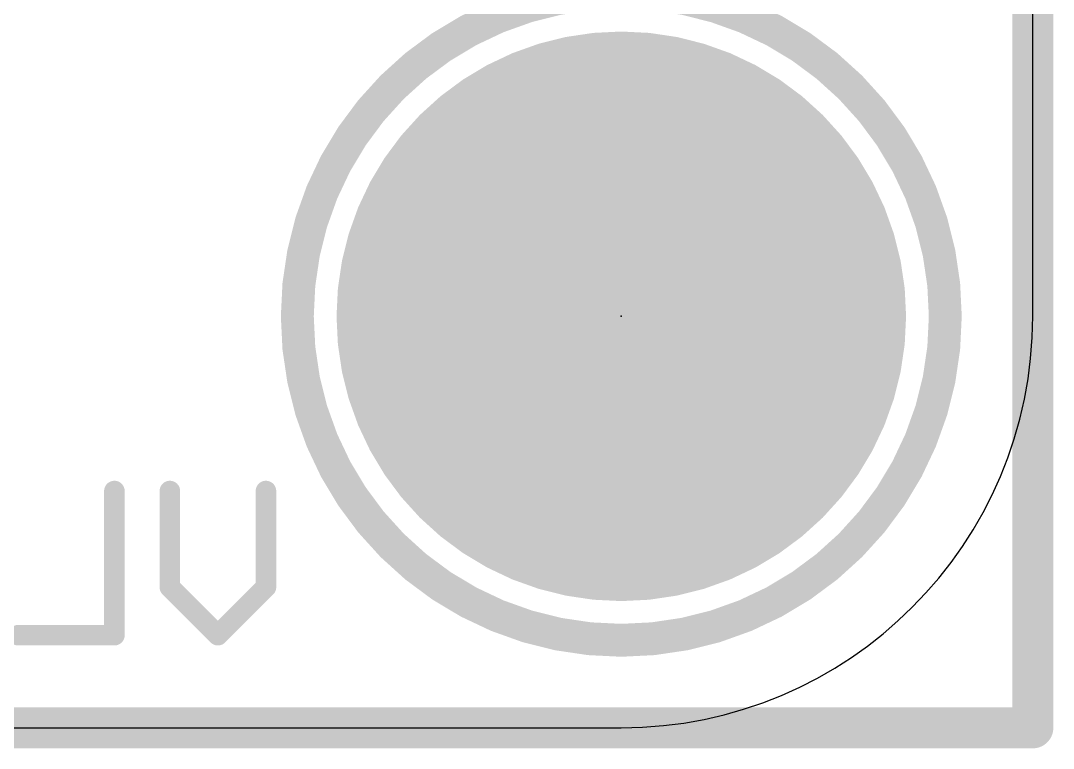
# Model space of a CAD drawing. Extents: x -0.1 to 25.5, y -0.1 to 17.9.
# Drawn here: x 19.15 to 25.53, y -0.13 to 4.37 of the extents above; entities that cross this region are included whole.
import ezdxf

# ---------------------------------------------------------------- set-up
doc = ezdxf.new("R2010")
doc.units = 0
for name, color, linetype in [('1', 12, 'CONTINUOUS'), ('16', 5, 'CONTINUOUS'), ('17', 110, 'CONTINUOUS'), ('20', 53, 'CONTINUOUS'), ('21', 40, 'CONTINUOUS'), ('22', 6, 'CONTINUOUS'), ('23', 53, 'CONTINUOUS')]:
    doc.layers.add(name, color=color, linetype=linetype)

# ---------------------------------------------------------------- blocks, each defined once
blk = doc.blocks.new('ROUNDP')
at = {"const_width": 0.5}
blk.add_lwpolyline([(0, -0.25, 1), (0, 0.25, 1), (0, -0.25)], format="xyb", dxfattribs=at)

msp = doc.modelspace()

# ---------------------------------------------------------------- linework, layer by layer
at = {"layer": '1', "const_width": 0.254}
for points in [[(25.4, 17.78), (25.4, 0)], [(25.4, 0), (0, 0)]]:
    msp.add_lwpolyline(points, dxfattribs=at)
at = {"layer": '1', "const_width": 0.127}
for points in [[(25.4, -0.0635, 1), (25.4, 0.0635)], [(25.3365, 0, 1), (25.4635, 0)]]:
    msp.add_lwpolyline(points, format="xyb", dxfattribs=at)
at = {"layer": '16', "const_width": 0.254}
for points in [[(25.4, 17.78), (25.4, 0)], [(25.4, 0), (0, 0)]]:
    msp.add_lwpolyline(points, dxfattribs=at)
at = {"layer": '16', "const_width": 0.127}
for points in [[(25.4, -0.0635, 1), (25.4, 0.0635)], [(25.3365, 0, 1), (25.4635, 0)]]:
    msp.add_lwpolyline(points, format="xyb", dxfattribs=at)
at = {"layer": '20'}
for p, q in [((25.4, 2.54), (25.4, 15.24)), ((2.54, 0), (22.86, 0))]:
    msp.add_line(p, q, dxfattribs=at)
msp.add_arc((22.86, 2.54), 2.54, 270, 0, dxfattribs=at)
at = {"layer": '21', "const_width": 0.2032}
msp.add_lwpolyline([(22.86, 0.54, 1), (22.86, 4.54, 1), (22.86, 0.54)], format="xyb", dxfattribs=at)
at = {"layer": '22', "const_width": 0.127}
for points in [[(19.7309, 1.4613), (19.7309, 0.5715)], [(20.0732, 0.8681), (20.0732, 1.4613)], [(20.6664, 1.4613), (20.6664, 0.8681)], [(20.3698, 0.5715), (20.0732, 0.8681)], [(20.6664, 0.8681), (20.3698, 0.5715)], [(19.7309, 0.5715), (19.1377, 0.5715)]]:
    msp.add_lwpolyline(points, dxfattribs=at)
at = {"layer": '22', "const_width": 0.0635}
for points in [[(19.7626, 1.4613, 1), (19.6991, 1.4613)], [(20.105, 1.4613, 1), (20.0415, 1.4613)], [(20.6981, 1.4613, 1), (20.6346, 1.4613)], [(20.0957, 0.8905, 1), (20.0508, 0.8456)], [(20.0415, 0.8681, 1), (20.105, 0.8681)], [(20.6346, 0.8681, 1), (20.6981, 0.8681)], [(20.6888, 0.8456, 1), (20.6439, 0.8905)], [(19.1377, 0.6033, 1), (19.1377, 0.5397)], [(19.6991, 0.5715, 1), (19.7626, 0.5715)], [(19.7309, 0.5397, 1), (19.7309, 0.6033)], [(20.3473, 0.594, 1), (20.3922, 0.549)], [(20.3473, 0.549, 1), (20.3922, 0.594)]]:
    msp.add_lwpolyline(points, format="xyb", dxfattribs=at)
at = {"layer": '23'}
msp.add_point((22.86, 2.54), dxfattribs=at)

# ---------------------------------------------------------------- block references
at = {"layer": '17', "xscale": 3.516, "yscale": 3.516}
msp.add_blockref('ROUNDP', (22.86, 2.54), dxfattribs=at)
msp.add_blockref('ROUNDP', (22.86, 2.54), dxfattribs=at)

doc.saveas('drawing.dxf')
